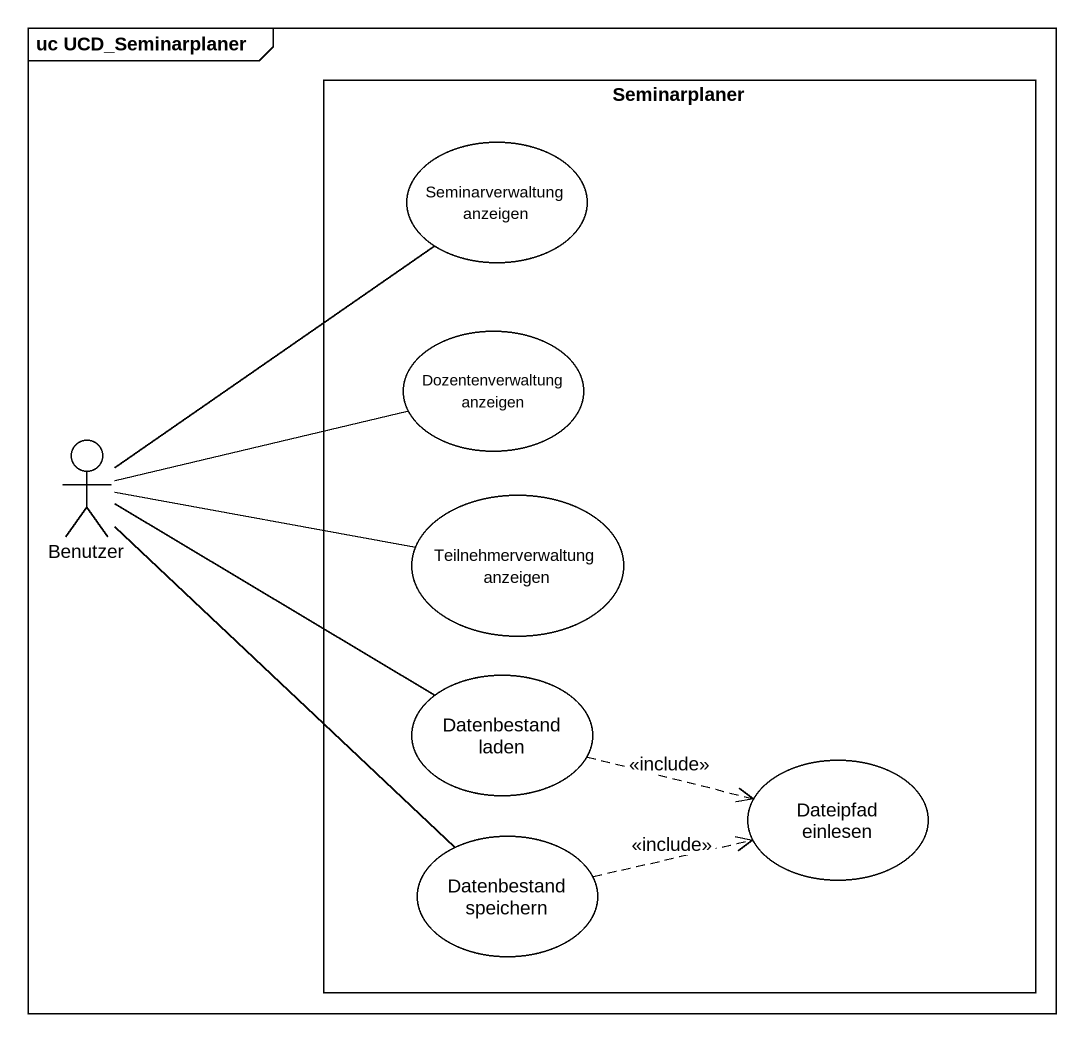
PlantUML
@startuml
mainframe uc UCD_Seminarplaner
rectangle Seminarplaner {
  usecase "Seminarverwaltung anzeigen" as Seminarverwaltung_anzeigen
  usecase "Dozentenverwaltung anzeigen" as Dozentenverwaltung_anzeigen
  usecase "Teilnehmerverwaltung anzeigen" as Teilnehmerverwaltung
  usecase "Datenbestand laden" as Datenbestand_laden
  usecase "Dateipfad einlesen" as Dateipfad_einlesen
  usecase "Datenbestand speichern" as Datenbestand_speichern
}
actor Benutzer
Benutzer -up- Seminarverwaltung_anzeigen
Benutzer -right- Dozentenverwaltung_anzeigen
Benutzer -right- Teilnehmerverwaltung
Benutzer -right- Datenbestand_laden
Benutzer -- Datenbestand_speichern
Datenbestand_laden .right.> Dateipfad_einlesen : <<include>>
Datenbestand_speichern .right.> Dateipfad_einlesen : <<include>>
@enduml
